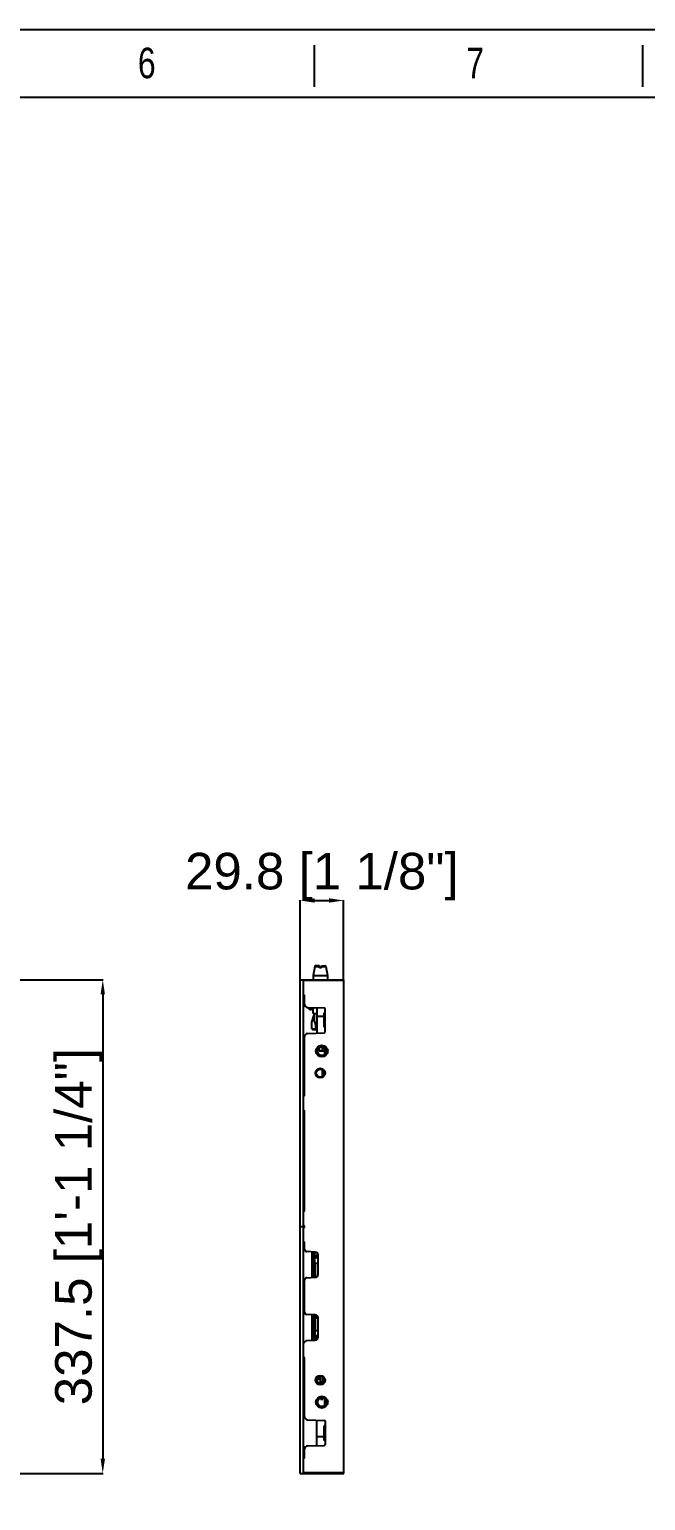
# Model space of a CAD drawing. Header units: millimetres. Extents: x 710 to 26878, y 589 to 5187.
# Drawn here: x 1863 to 2284, y 1437 to 2443 of the extents above; entities that cross this region are included whole.
import ezdxf

# ---------------------------------------------------------------- set-up
doc = ezdxf.new("R2010")
doc.units = ezdxf.units.MM
doc.layers.add('02___PRT_ALL_AXES', color=7, linetype='Continuous')
doc.styles.add('CKSTANDARD', font='arial.ttf')
doc.styles.add('Roamns', font='romans.shx')
doc.styles.get("Standard").update_dxf_attribs({"font": 'arial.ttf'})
doc.dimstyles.new('缩小5倍', dxfattribs={"dimtxt": 25, "dimasz": 10, "dimexe": 0.18, "dimexo": 0.0625, "dimgap": 0.09, "dimtad": 1, "dimtoh": 1, "dimdec": 3, "dimzin": 9, "dimdsep": 46, "dimtxsty": 'Standard', "dimblk": '_FILLED', "dimcen": 0.09, "dimclrd": 256, "dimclre": 256, "dimclrt": 256, "dimazin": 2, "dimtfac": 1, "dimtdec": 3, "dimtofl": 0, "dimtmove": 0, "dimatfit": 3, "dimldrblk": '_FILLED', "dimfxl": 1, "dimtolj": 1, "dimtzin": 0, "dimarcsym": 0})

# ---------------------------------------------------------------- blocks, each defined once
blk = doc.blocks.new('standard template')
for p, q in [((18933, 30728), (18933, 30325)), ((22104, 30728), (22104, 30325))]:
    blk.add_line(p, q)
blk.add_lwpolyline([(37963, 4700), (-97, 4700), (-97, 30879), (37963, 30879)], close=True)
at = {"color": 7}
blk.add_lwpolyline([(456, 6674), (456, 5964), (456, 5254), (456, 30226), (37409, 30226), (37409, 5254)], dxfattribs=at)
at = {"style": 'CKSTANDARD', "width": 0.75}
for s, p in [('6', (17231, 30408)), ('7', (20403, 30408))]:
    blk.add_text(s, height=295, dxfattribs=at).set_placement(p)
at = {"style": 'Roamns'}
for tag, p in [('PAGE_NAME', (27466, 7594)), ('PROJECT_NAME', (27466, 6884)), ('DRAWN_NAME', (27466, 6174)), ('VERSION', (34241, 6174)), ('SELECT_DATA', (27466, 5464)), ('PAGE_NUMBER', (34241, 5464))]:
    blk.add_attdef(tag, p, '', height=285, dxfattribs=at)
blk = doc.blocks.new('_FILLED')
at = {"color": 0, "linetype": 'ByBlock'}
blk.add_solid([(0, 0), (-1, 0.15), (-1, -0.15)], dxfattribs=at)
blk = doc.blocks.new('*D23')
at = {"lineweight": -2, "transparency": 16777216}
for p, q in [((1852.5, 1793), (1913.2, 1793)), ((1913, 1783), (1913, 1465.5)), ((1852.5, 1455.5), (1913.2, 1455.5))]:
    blk.add_line(p, q, dxfattribs=at)
at = {"layer": 'Defpoints', "color": 0, "transparency": 16777216}
for p in [(1852.4, 1793), (1852.4, 1455.5), (1913, 1455.5)]:
    blk.add_point(p, dxfattribs=at)
at = {"lineweight": -2, "transparency": 16777216, "xscale": 10, "yscale": 10, "zscale": 10}
for p, rotation in [((1913, 1793), 90), ((1913, 1455.5), 270)]:
    blk.add_blockref('_FILLED', p, dxfattribs=dict(at, rotation=rotation))
at = {"lineweight": 5, "transparency": 16777216, "insert": (1896.7, 1624.2), "char_height": 25, "attachment_point": 5, "rotation": 90}
blk.add_mtext('\\A1;337.5 [1\'-1 1/4"]', dxfattribs=at)
blk = doc.blocks.new('*D24')
at = {"lineweight": -2, "transparency": 16777216}
for p, q in [((2047.9, 1793), (2047.9, 1847.4)), ((2057.9, 1847.2), (2067.7, 1847.2)), ((2077.7, 1793), (2077.7, 1847.4))]:
    blk.add_line(p, q, dxfattribs=at)
at = {"layer": 'Defpoints', "color": 0, "transparency": 16777216}
for p in [(2077.7, 1847.2), (2047.9, 1793), (2077.7, 1793)]:
    blk.add_point(p, dxfattribs=at)
at = {"lineweight": -2, "transparency": 16777216, "xscale": 10, "yscale": 10, "zscale": 10, "rotation": 180}
blk.add_blockref('_FILLED', (2047.9, 1847.2), dxfattribs=at)
at = {"lineweight": -2, "transparency": 16777216, "xscale": 10, "yscale": 10, "zscale": 10}
blk.add_blockref('_FILLED', (2077.7, 1847.2), dxfattribs=at)
at = {"lineweight": 5, "transparency": 16777216, "insert": (2062.8, 1863.5), "char_height": 25, "attachment_point": 5}
blk.add_mtext('\\A1;29.8 [1 1/8"]', dxfattribs=at)

msp = doc.modelspace()

# ---------------------------------------------------------------- linework, layer by layer
at = {"color": 7, "linetype": 'Continuous'}
for p, q in [((2057.9477, 1802.0413), (2056.8232, 1795.9505)), ((2057.9477, 1802.0413), (2061.0982, 1802.0413)), ((2061.0982, 1802.4505), (2058.4394, 1802.4505)), ((2061.0982, 1801.0505), (2061.0982, 1802.4505)), ((2062.4982, 1801.0505), (2061.0982, 1801.0505)), ((2062.4982, 1801.0505), (2062.4982, 1802.4505)), ((2062.4982, 1802.4505), (2065.157, 1802.4505)), ((2062.4982, 1802.0413), (2065.6488, 1802.0413)), ((2065.6488, 1802.0413), (2066.7732, 1795.9505)), ((2047.9482, 1455.4505), (2047.9482, 1792.9505)), ((2047.9482, 1792.9505), (2077.7482, 1792.9505)), ((2050.2482, 1455.4505), (2050.2482, 1792.9505)), ((2077.7482, 1792.4505), (2050.2482, 1792.4505)), ((2056.8232, 1795.9505), (2066.7732, 1795.9505)), ((2077.7482, 1455.4505), (2077.7482, 1792.9505)), ((2050.2482, 1782.9505), (2051.0482, 1782.1505)), ((2051.0482, 1776.1319), (2051.0482, 1782.1505)), ((2051.0482, 1778.0755), (2050.2482, 1778.0755)), ((2052.9784, 1774.1331), (2064.5657, 1773.7284)), ((2053.6482, 1774.1097), (2053.6482, 1773.7505)), ((2054.6482, 1774.0748), (2054.6482, 1772.7505)), ((2055.3482, 1774.0503), (2055.3482, 1772.7505)), ((2055.8482, 1774.0329), (2055.8482, 1772.6935)), ((2056.7982, 1769.9505), (2056.7982, 1772.6603)), ((2059.3482, 1773.9106), (2059.3482, 1756.4903)), ((2065.0482, 1757.1722), (2065.0482, 1773.2288)), ((2056.0482, 1764.0505), (2057.5482, 1768.9255)), ((2056.0482, 1759.5505), (2056.0482, 1764.0505)), ((2056.7982, 1769.9505), (2059.3482, 1769.9505)), ((2057.5482, 1769.9505), (2057.5482, 1764.0505)), ((2057.5482, 1764.0505), (2059.3482, 1764.0505)), ((2051.0482, 1713.8755), (2051.0482, 1754.2691)), ((2052.9784, 1756.2679), (2064.5657, 1756.6725)), ((2056.0482, 1759.5505), (2059.3482, 1759.5505)), ((2056.5483, 1759.0505), (2059.3482, 1759.0505)), ((2059.2855, 1760.0505), (2059.3482, 1760.0505)), ((2059.8482, 1744.7401), (2059.8482, 1743.6609)), ((2061.0484, 1746.6315), (2061.0484, 1744.4505)), ((2061.0486, 1744.4505), (2064.8482, 1744.4505)), ((2063.0473, 1747.186), (2063.0473, 1746.2605)), ((2063.0474, 1746.2605), (2064.8482, 1746.2605)), ((2063.0484, 1746.2605), (2063.0484, 1744.4505)), ((2064.8482, 1742.0171), (2064.8482, 1746.3839)), ((2063.3482, 1726.9669), (2063.3482, 1731.4341)), ((2051.0482, 1713.8755), (2050.2482, 1713.0755)), ((2050.2482, 1704.0755), (2051.0482, 1703.2755)), ((2051.0482, 1702.5755), (2050.2482, 1702.5755)), ((2051.0482, 1635.0005), (2051.0482, 1703.2755)), ((2051.0482, 1692.5755), (2050.2482, 1692.5755)), ((2051.0482, 1688.5755), (2050.2482, 1688.5755)), ((2051.0482, 1639.0755), (2050.2482, 1639.0755)), ((2051.0482, 1635.0005), (2050.2482, 1634.2005)), ((2047.9482, 1624.2005), (2050.2482, 1624.2005)), ((2050.2482, 1624.8005), (2050.4482, 1624.8005)), ((2050.2482, 1623.6005), (2050.4482, 1623.6005)), ((2050.2482, 1614.2005), (2051.0482, 1613.4005)), ((2051.0482, 1609.3255), (2050.2482, 1609.3255)), ((2051.0482, 1608.6239), (2051.0482, 1613.4005)), ((2058.3529, 1606.8177), (2052.4697, 1607.126)), ((2056.1482, 1589.4678), (2056.1482, 1606.9332)), ((2056.7482, 1589.4992), (2056.7482, 1606.0005)), ((2056.7482, 1606.0005), (2057.7482, 1606.0005)), ((2057.7482, 1605.0005), (2056.7482, 1605.0005)), ((2057.1482, 1606.0005), (2057.1482, 1606.8808)), ((2057.7482, 1604.4587), (2057.7482, 1606.2005)), ((2059.6954, 1606.2005), (2057.7482, 1606.2005)), ((2057.7482, 1604.7005), (2060.2482, 1604.7005)), ((2057.7482, 1589.5516), (2057.7482, 1603.0505)), ((2057.9982, 1599.2005), (2057.9982, 1602.7005)), ((2060.2482, 1604.5505), (2058.2482, 1604.5505)), ((2060.2482, 1603.5505), (2058.2482, 1603.5505)), ((2060.2482, 1603.2005), (2058.2482, 1603.2005)), ((2060.2482, 1602.9505), (2058.2482, 1602.9505)), ((2059.7482, 1606.1382), (2059.7482, 1604.7005)), ((2059.9982, 1603.2005), (2059.9982, 1603.5505)), ((2059.9982, 1602.3505), (2059.9982, 1602.9505)), ((2059.9985, 1602.3505), (2060.2482, 1602.3505)), ((2060.2482, 1591.5806), (2060.2482, 1604.8204)), ((2052.4697, 1589.275), (2058.3529, 1589.5833)), ((2056.7482, 1592.1005), (2057.7482, 1592.1005)), ((2057.7482, 1590.1005), (2056.7482, 1590.1005)), ((2057.7482, 1599.2005), (2060.2482, 1599.2005)), ((2058.2482, 1599.2005), (2058.2482, 1589.5833)), ((2051.0482, 1565.6239), (2051.0482, 1587.777)), ((2058.3529, 1563.8177), (2052.4697, 1564.126)), ((2056.1482, 1546.4678), (2056.1482, 1563.9332)), ((2056.7482, 1563.9018), (2056.7482, 1546.4992)), ((2056.7482, 1561.5005), (2057.7482, 1561.5005)), ((2056.7482, 1559.5005), (2057.7482, 1559.5005)), ((2057.1282, 1561.7527), (2057.1282, 1563.8818)), ((2057.1282, 1562.7527), (2060.0152, 1562.7527)), ((2057.1282, 1561.7527), (2060.2482, 1561.7527)), ((2057.1482, 1562.9277), (2057.1482, 1563.8808)), ((2057.1832, 1562.9277), (2057.1482, 1562.9277)), ((2057.1782, 1563.8792), (2057.1782, 1562.9727)), ((2057.1832, 1562.7527), (2057.1832, 1562.9539)), ((2057.7482, 1549.3505), (2057.7482, 1561.7527)), ((2057.8482, 1562.9576), (2057.8482, 1562.9682)), ((2058.0091, 1562.9777), (2057.9958, 1562.9773)), ((2058.0332, 1562.7527), (2058.0332, 1562.9783)), ((2058.1984, 1562.9819), (2058.1842, 1562.9816)), ((2058.2482, 1561.7527), (2058.2482, 1553.2005)), ((2058.2532, 1562.7527), (2058.2532, 1562.9828)), ((2058.2949, 1562.9896), (2058.2949, 1563.8207)), ((2058.4482, 1562.9856), (2058.442, 1562.9856)), ((2058.4482, 1563.8066), (2058.4482, 1562.9871)), ((2059.6282, 1562.7527), (2059.6282, 1561.7527)), ((2060.2482, 1548.5806), (2060.2482, 1561.8204)), ((2057.7482, 1557.5005), (2056.7482, 1557.5005)), ((2057.7482, 1553.2005), (2060.2482, 1553.2005)), ((2057.9982, 1553.2005), (2057.9982, 1549.7005)), ((2060.2482, 1549.4505), (2058.2482, 1549.4505)), ((2060.2482, 1549.2005), (2058.2482, 1549.2005)), ((2059.9982, 1550.0505), (2059.9982, 1549.4505)), ((2059.9982, 1549.2005), (2059.9982, 1548.8505)), ((2060.2482, 1550.0505), (2059.9985, 1550.0505)), ((2051.0482, 1545.1255), (2050.2482, 1544.3255)), ((2052.4282, 1546.2728), (2058.3529, 1546.5833)), ((2056.7482, 1547.4005), (2057.7482, 1547.4005)), ((2057.7482, 1546.5516), (2057.7482, 1547.9423)), ((2057.7482, 1547.7005), (2060.0399, 1547.7005)), ((2058.2482, 1548.8505), (2060.2482, 1548.8505)), ((2058.2482, 1547.8505), (2060.1095, 1547.8505)), ((2059.7482, 1547.7005), (2059.7482, 1547.2628)), ((2050.2482, 1535.3255), (2051.0482, 1534.5255)), ((2051.0482, 1533.8255), (2050.2482, 1533.8255)), ((2051.0482, 1494.1319), (2051.0482, 1534.5255)), ((2051.0482, 1523.8255), (2050.2482, 1523.8255)), ((2051.0482, 1519.8255), (2050.2482, 1519.8255)), ((2059.8482, 1519.5055), (2059.0167, 1519.5055)), ((2059.0501, 1519.7055), (2059.8482, 1519.7055)), ((2059.0928, 1519.9055), (2059.8482, 1519.9055)), ((2059.2982, 1518.4255), (2059.2982, 1518.9255)), ((2059.8482, 1518.9255), (2059.2982, 1518.9255)), ((2059.8482, 1517.6255), (2059.8482, 1521.1825)), ((2059.8482, 1520.0755), (2061.7482, 1520.0755)), ((2060.6282, 1521.0255), (2060.6282, 1521.7066)), ((2060.6282, 1521.0255), (2060.8282, 1520.8255)), ((2060.8282, 1520.8255), (2061.7982, 1520.8255)), ((2061.4982, 1520.2755), (2061.4982, 1520.8255)), ((2061.4982, 1520.6255), (2061.5782, 1520.6255)), ((2061.4982, 1520.2755), (2061.7482, 1520.2755)), ((2061.5082, 1520.8255), (2061.5082, 1521.936)), ((2061.5582, 1520.6255), (2061.5582, 1520.8255)), ((2061.5782, 1520.6255), (2061.5782, 1520.2755)), ((2061.6982, 1520.2755), (2061.7482, 1520.2255)), ((2061.7482, 1520.2755), (2061.7482, 1517.6255)), ((2061.7482, 1518.9755), (2061.8482, 1518.9755)), ((2061.8482, 1516.4505), (2061.8482, 1521.9505)), ((2063.4482, 1517.0453), (2063.4482, 1521.3557)), ((2063.4482, 1521.0505), (2063.7482, 1521.0505)), ((2063.7482, 1520.8505), (2063.4482, 1520.8505)), ((2063.4482, 1520.2005), (2064.3084, 1520.2005)), ((2063.7482, 1520.2005), (2063.7482, 1521.0505)), ((2059.2982, 1518.6355), (2059.0611, 1518.6355)), ((2059.1146, 1518.4255), (2059.2982, 1518.4255)), ((2059.4951, 1517.6255), (2061.7482, 1517.6255)), ((2060.5482, 1517.4005), (2060.5482, 1516.7304)), ((2060.5482, 1517.4005), (2061.6482, 1517.4005)), ((2061.6482, 1516.8555), (2061.6482, 1517.6255)), ((2061.8482, 1516.8555), (2061.6482, 1516.8555)), ((2061.8482, 1518.2005), (2063.4482, 1518.2005)), ((2063.9035, 1517.5005), (2063.4482, 1517.5005)), ((2059.8482, 1504.7401), (2059.8482, 1503.6609)), ((2061.8482, 1506.2005), (2061.8482, 1507.0423)), ((2061.8482, 1506.2005), (2063.4482, 1506.2005)), ((2063.4482, 1506.2005), (2063.4482, 1507.127)), ((2064.8482, 1502.0171), (2064.8482, 1506.3839)), ((2052.9784, 1492.1331), (2064.5657, 1491.7284)), ((2059.3482, 1474.4903), (2059.3482, 1491.9106)), ((2065.0482, 1491.2288), (2065.0482, 1475.1722)), ((2051.0482, 1470.3255), (2050.2482, 1470.3255)), ((2051.0482, 1466.2505), (2051.0482, 1472.2691)), ((2052.9784, 1474.2679), (2064.5657, 1474.6725)), ((2059.3482, 1475.0567), (2059.1969, 1474.485)), ((2051.0482, 1466.2505), (2050.2482, 1465.4505)), ((2047.9482, 1455.4505), (2077.7482, 1455.4505)), ((2077.7482, 1455.9505), (2050.2482, 1455.9505))]:
    msp.add_line(p, q, dxfattribs=at)
msp.add_lwpolyline([(2057.8694, 1562.9712), (2057.8694, 1562.9712), (2057.8707, 1562.9714), (2057.8739, 1562.9717), (2057.8788, 1562.9721), (2057.8852, 1562.9726), (2057.8931, 1562.9731), (2057.9024, 1562.9736), (2057.9132, 1562.9742), (2057.9255, 1562.9747), (2057.9393, 1562.9753), (2057.9547, 1562.9759), (2057.9717, 1562.9765), (2057.9904, 1562.9771), (2058.0107, 1562.9777), (2058.0328, 1562.9783), (2058.0566, 1562.9789), (2058.0822, 1562.9795), (2058.1096, 1562.9801), (2058.1388, 1562.9807), (2058.1699, 1562.9813), (2058.2029, 1562.9819), (2058.2377, 1562.9826), (2058.2744, 1562.9832), (2058.3129, 1562.9838), (2058.3534, 1562.9844), (2058.3957, 1562.9849), (2058.4399, 1562.9855), (2058.4482, 1562.9856)], dxfattribs=at)
for centre, radius in [((2062.7982, 1744.2005), 4), ((2062.7982, 1744.2005), 3.5), ((2061.7482, 1729.2005), 3.25), ((2061.7482, 1729.2005), 2.75), ((2061.7482, 1519.2005), 3.25), ((2061.7482, 1519.2005), 2.75), ((2062.7982, 1504.2005), 4), ((2062.7982, 1504.2005), 3.5)]:
    msp.add_circle(centre, radius, dxfattribs=at)
for centre, radius, start, end in [((2058.4394, 1801.9505), 0.5, 90, 169.5400909), ((2065.1571, 1801.9505), 0.5, 10.4599091, 90), ((2053.0482, 1776.1319), 2, 180, 268), ((2054.6482, 1773.7505), 1, 180, 270), ((2055.3482, 1773.2505), 0.5, 270, 0), ((2064.5482, 1773.2288), 0.5, 0, 88), ((2053.0482, 1754.2691), 2, 92, 180), ((2056.5482, 1759.5505), 0.5, 180, 270), ((2064.5482, 1757.1722), 0.5, 272, 0), ((2050.4482, 1624.2005), 0.6, 270, 90), ((2052.5482, 1608.6239), 1.5, 180, 267), ((2058.2482, 1603.0505), 1.5, 90, 180), ((2058.2482, 1603.0505), 0.5, 90, 180), ((2058.2482, 1602.7005), 0.5, 90, 180), ((2058.2482, 1602.7005), 0.25, 90, 180), ((2058.2482, 1604.8204), 2, 0, 87), ((2052.5482, 1587.777), 1.5, 93, 180), ((2058.2482, 1591.5806), 2, 273, 0), ((2052.5482, 1565.6239), 1.5, 180, 267), ((2057.849, 1563.0579), 0.1003, 269.5906086, 282.5108209), ((2057.954, 1561.8542), 1.1208, 93.4199455, 93.8034279), ((2057.9746, 1561.5095), 1.4661, 93.1542034, 93.4167497), ((2058.2482, 1561.8204), 2, 0, 87), ((2058.2482, 1549.3505), 1.5, 180, 270), ((2058.2482, 1549.3505), 0.5, 180, 270), ((2058.2482, 1549.7005), 0.5, 202.6838392, 270), ((2058.2482, 1549.7005), 0.25, 180, 270), ((2052.5067, 1544.7749), 1.5, 93, 166.4820629), ((2058.2482, 1548.5806), 2, 273, 0), ((2061.5482, 1518.3255), 0.3, 0, 47.4527262), ((2053.0482, 1494.1319), 2, 180, 268), ((2064.5482, 1491.2288), 0.5, 0, 88), ((2053.0482, 1472.2691), 2, 92, 180), ((2064.5482, 1475.1722), 0.5, 272, 0)]:
    msp.add_arc(centre, radius, start, end, dxfattribs=at)
for centre, major_axis, start_param, end_param in [((2058.6482, 1562.9696), (1.5, 0), 2.941257811, 3.141592654), ((2059.6282, 1562.9675), (2.5, 0), 2.133332571, 2.941257811)]:
    msp.add_ellipse(centre, major_axis=major_axis, ratio=0.010472358, start_param=start_param, end_param=end_param, dxfattribs=at)
for points, knots in [([(2058.7775, 1760.33), (2058.7435, 1760.6386), (2058.6824, 1761.2571), (2058.608, 1762.1866), (2058.5481, 1763.118), (2058.5164, 1763.7395), (2058.5023, 1764.0505)], [0, 0, 0, 0, 0.24967576, 0.49961133, 0.749736037, 1, 1, 1, 1]), ([(2059.2855, 1760.0505), (2059.2602, 1760.0505), (2059.2098, 1760.0525), (2059.1347, 1760.0617), (2059.061, 1760.0778), (2058.9892, 1760.1019), (2058.9203, 1760.1355), (2058.8672, 1760.1736), (2058.8298, 1760.2119), (2058.8051, 1760.2461), (2058.786, 1760.2857), (2058.7791, 1760.3149), (2058.7775, 1760.33)], [0, 0, 0, 0, 0.121007915, 0.24124727, 0.361089542, 0.481137349, 0.602404374, 0.726734257, 0.791173608, 0.857896198, 0.927515462, 1, 1, 1, 1]), ([(2058.7775, 1760.33), (2058.8608, 1760.3278), (2059.0468, 1760.3238), (2059.2329, 1760.3207), (2059.3358, 1760.3192)], [0, 0, 0, 0, 0.447572595, 1, 1, 1, 1]), ([(2057.1832, 1562.9539), (2057.1832, 1562.9539), (2057.1835, 1562.954), (2057.1838, 1562.9541), (2057.1845, 1562.9542), (2057.1854, 1562.9543), (2057.1865, 1562.9544), (2057.1886, 1562.9546), (2057.1917, 1562.9548), (2057.1963, 1562.955), (2057.2019, 1562.9552), (2057.2084, 1562.9554), (2057.2159, 1562.9556), (2057.2244, 1562.9558), (2057.2374, 1562.9561), (2057.256, 1562.9564), (2057.2808, 1562.9567), (2057.3087, 1562.9571), (2057.3395, 1562.9573), (2057.3729, 1562.9576), (2057.4085, 1562.9578), (2057.4461, 1562.958), (2057.4853, 1562.9582), (2057.5395, 1562.9583), (2057.5806, 1562.9583), (2057.6082, 1562.9583)], [0, 0, 0, 0, 0.000397431, 0.001341152, 0.002873444, 0.004999807, 0.007720597, 0.011034713, 0.019435903, 0.030187636, 0.04327246, 0.058671099, 0.076345296, 0.096242231, 0.118308624, 0.168736389, 0.227192405, 0.293102286, 0.365785273, 0.444556537, 0.528682772, 0.617367686, 0.709810339, 0.805122673, 1, 1, 1, 1]), ([(2057.6082, 1562.9583), (2057.6294, 1562.9583), (2057.7094, 1562.9583), (2057.7894, 1562.958), (2057.8482, 1562.9576)], [0, 0, 0, 0, 0.264624476, 1, 1, 1, 1]), ([(2057.8797, 1562.9725), (2057.8772, 1562.9723), (2057.8727, 1562.972), (2057.8663, 1562.9715), (2057.8609, 1562.9709), (2057.8564, 1562.9704), (2057.853, 1562.9699), (2057.8507, 1562.9695), (2057.8494, 1562.9691), (2057.8487, 1562.9688), (2057.8482, 1562.9685), (2057.8482, 1562.9682)], [0, 0, 0, 0, 0.230703747, 0.43097879, 0.600812521, 0.740213901, 0.849237609, 0.928054553, 0.956297222, 0.977306819, 1, 1, 1, 1]), ([(2057.8696, 1562.9705), (2057.8678, 1562.9702), (2057.8607, 1562.9688), (2057.8536, 1562.9682), (2057.8482, 1562.9682)], [0, 0, 0, 0, 0.256955173, 1, 1, 1, 1]), ([(2057.9025, 1562.9731), (2057.8977, 1562.97), (2057.8874, 1562.9647), (2057.8763, 1562.9612), (2057.8707, 1562.9599)], [0, 0, 0, 0, 0.497217259, 1, 1, 1, 1]), ([(2057.9958, 1562.9773), (2057.9764, 1562.9767), (2057.9424, 1562.9756), (2057.9085, 1562.9741), (2057.8939, 1562.9733)], [0, 0, 0, 0, 0.56984518, 1, 1, 1, 1]), ([(2058.1842, 1562.9816), (2058.1525, 1562.981), (2058.0941, 1562.9799), (2058.0358, 1562.9784), (2058.0091, 1562.9777)], [0, 0, 0, 0, 0.543325311, 1, 1, 1, 1]), ([(2058.442, 1562.9856), (2058.4199, 1562.9853), (2058.3387, 1562.9842), (2058.2575, 1562.983), (2058.1984, 1562.9819)], [0, 0, 0, 0, 0.271765653, 1, 1, 1, 1]), ([(2058.4482, 1562.9888), (2058.4482, 1562.9888), (2058.4481, 1562.9888), (2058.448, 1562.9888), (2058.4477, 1562.9889), (2058.4473, 1562.9889), (2058.4468, 1562.9889), (2058.4459, 1562.989), (2058.4446, 1562.989), (2058.4426, 1562.9891), (2058.4402, 1562.9892), (2058.4374, 1562.9892), (2058.4342, 1562.9893), (2058.4306, 1562.9894), (2058.4252, 1562.9894), (2058.4175, 1562.9895), (2058.4074, 1562.9896), (2058.3963, 1562.9897), (2058.3843, 1562.9897), (2058.3716, 1562.9898), (2058.3586, 1562.9898), (2058.341, 1562.9898), (2058.3198, 1562.9898), (2058.303, 1562.9897), (2058.2949, 1562.9896)], [0, 0, 0, 0, 0.000430994, 0.001551457, 0.003388083, 0.00594083, 0.009206262, 0.013180002, 0.023233203, 0.036060946, 0.051622648, 0.069874692, 0.090733319, 0.114083863, 0.139810804, 0.197931607, 0.264154694, 0.337293737, 0.415973509, 0.498812688, 0.584384246, 0.671201765, 0.842553827, 1, 1, 1, 1])]:
    msp.add_open_spline(points, degree=3, knots=knots, dxfattribs=at)
at = {"layer": '02___PRT_ALL_AXES', "color": 7, "linetype": 'Continuous'}
for p, q in [((2056.8232, 1795.9505), (2056.8232, 1792.9505)), ((2066.7732, 1795.9505), (2066.7732, 1792.9505)), ((2054.6482, 1772.7505), (2055.3482, 1772.7505)), ((2056.7982, 1772.6603), (2055.8482, 1772.6935)), ((2057.289, 1773.9564), (2057.2918, 1773.9664)), ((2065.0482, 1770.4308), (2064.3482, 1770.4124)), ((2064.3482, 1760.4885), (2064.3482, 1770.4124)), ((2064.3482, 1767.9505), (2059.3482, 1767.9505)), ((2065.0482, 1760.4702), (2064.3482, 1760.4885)), ((2064.3482, 1480.4505), (2059.3482, 1480.4505)), ((2065.0482, 1487.9308), (2064.3482, 1487.9124)), ((2064.3482, 1477.9885), (2064.3482, 1487.9124)), ((2065.0482, 1477.9702), (2064.3482, 1477.9885))]:
    msp.add_line(p, q, dxfattribs=at)
for centre in [(2062.7982, 1744.2005), (2062.7982, 1504.2005)]:
    msp.add_circle(centre, 3, dxfattribs=at)
msp.add_arc((2051.0186, 1775.6878), 6.505, 344.6553097, 344.7992228, dxfattribs=at)
msp.add_open_spline([(2056.7982, 1772.6603), (2056.7982, 1772.6603), (2056.7984, 1772.6606), (2056.7984, 1772.6607), (2056.7987, 1772.6612), (2056.7989, 1772.6618), (2056.7993, 1772.6626), (2056.8, 1772.664), (2056.801, 1772.6663), (2056.8025, 1772.6694), (2056.8044, 1772.6733), (2056.8065, 1772.678), (2056.8101, 1772.6855), (2056.8153, 1772.6967), (2056.8226, 1772.7122), (2056.831, 1772.7304), (2056.8407, 1772.7513), (2056.8516, 1772.775), (2056.8636, 1772.8013), (2056.8766, 1772.8302), (2056.8961, 1772.8738), (2056.9229, 1772.9344), (2056.9573, 1773.0144), (2056.9947, 1773.1037), (2057.0344, 1773.202), (2057.076, 1773.3088), (2057.1188, 1773.4237), (2057.1623, 1773.5465), (2057.2215, 1773.7242), (2057.2629, 1773.8619), (2057.289, 1773.9564)], degree=3, knots=[0, 0, 0, 0, 0.00007098, 0.000283841, 0.000638443, 0.001134649, 0.001772318, 0.002551313, 0.004532724, 0.007077771, 0.010185346, 0.013854336, 0.018083081, 0.028207746, 0.040534221, 0.055037217, 0.071688157, 0.090450073, 0.111284765, 0.134153696, 0.159013444, 0.214519531, 0.277426461, 0.347338108, 0.423855558, 0.506580476, 0.59512246, 0.689101849, 0.788148747, 1, 1, 1, 1], dxfattribs=at)

# ---------------------------------------------------------------- block references
at = {"transparency": 33554595, "xscale": 0.07080021283178281, "yscale": 0.07080021283178281, "zscale": 0.07080021283178281}
msp.add_blockref('standard template', (717.0349, 256.4772), dxfattribs=at)

# ---------------------------------------------------------------- dimensions: what is measured, and where the dimension line sits
at = {"color": 6, "lineweight": 5}
dim = msp.add_linear_dim(base=(2077.7482, 1847.2195), p1=(2047.9482, 1792.9505), p2=(2077.7482, 1792.9505), dimstyle='缩小5倍', dxfattribs=at)
dim.commit()
dim.dimension.update_dxf_attribs({"geometry": '*D24', "text_midpoint": (2062.8482, 1847.2195), "dimtype": 160})
dim = msp.add_linear_dim(base=(1913.0077, 1455.4505), p1=(1852.4338, 1792.9505), p2=(1852.4338, 1455.4505), angle=90, dimstyle='缩小5倍', dxfattribs=at)
dim.commit()
dim.dimension.update_dxf_attribs({"geometry": '*D23', "text_midpoint": (1913.0077, 1624.2005), "dimtype": 160})

doc.saveas('drawing.dxf')
